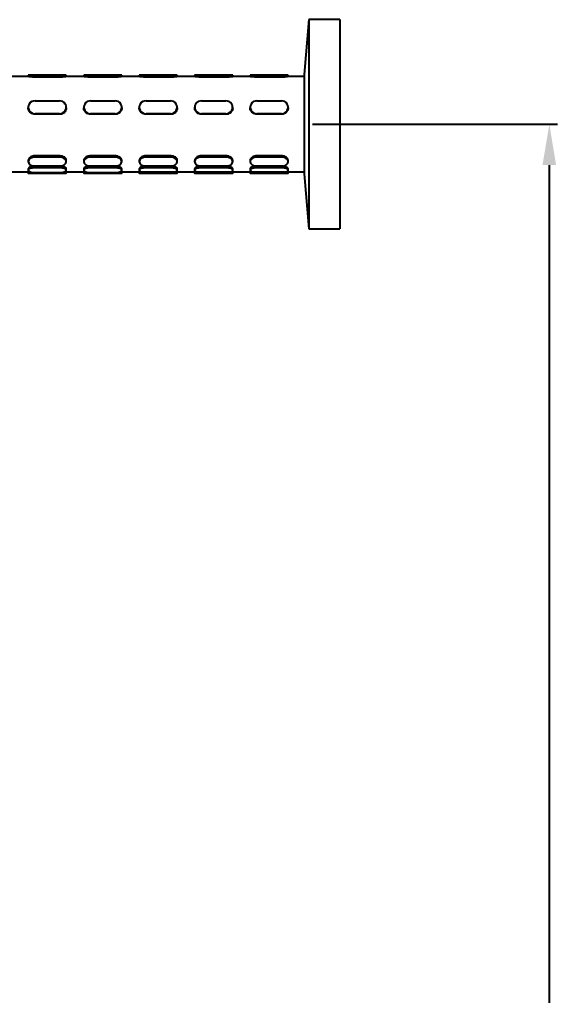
# Model space of a CAD drawing. Extents: x -1084 to 1049, y -151 to 450.
# Drawn here: x -838.7 to -772.8, y -12.1 to 107.5 of the extents above; entities that cross this region are included whole.
import ezdxf

# ---------------------------------------------------------------- set-up
doc = ezdxf.new("R2010")
doc.units = 0
doc.header["$LTSCALE"] = 23.1
doc.header["$MEASUREMENT"] = 0
doc.layers.get('0').update_dxf_attribs({"linetype": 'CONTINUOUS'})
doc.layers.get('Defpoints').update_dxf_attribs({"linetype": 'CONTINUOUS'})
doc.dimstyles.get("Standard").update_dxf_attribs({"dimtxt": 2.5, "dimasz": 0.18, "dimexe": 0.18, "dimexo": 0.0625, "dimgap": 0.09, "dimtad": 0, "dimtih": 1, "dimtoh": 1, "dimdec": 4, "dimzin": 0, "dimdsep": 46, "dimtxsty": 'Standard', "dimcen": 0.09, "dimadec": 0, "dimazin": 0, "dimtp": 0.001, "dimtm": 0.001, "dimtfac": 0.6, "dimtdec": 4, "dimtofl": 0, "dimtmove": 0, "dimatfit": 0, "dimfxl": 0, "dimtolj": 1, "dimtzin": 0, "dimarcsym": 0})

# ---------------------------------------------------------------- blocks, each defined once
blk = doc.blocks.new('*D38')
at = {"color": 0, "lineweight": -2}
for p, q in [((-802.78, 94.68), (-772.76, 94.68)), ((-773.76, -133.62), (-773.76, 89.68)), ((-805.59, -138.62), (-772.76, -138.62))]:
    blk.add_line(p, q, dxfattribs=at)
at = {"color": 0}
for points in [[(-772.93, 89.68), (-774.6, 89.68), (-773.76, 94.68)], [(-774.6, -133.62), (-772.93, -133.62), (-773.76, -138.62)]]:
    blk.add_solid(points, dxfattribs=at)
at = {"layer": 'Defpoints', "color": 0}
for p in [(-803.78, 94.68), (-773.76, 94.68), (-806.59, -138.62)]:
    blk.add_point(p, dxfattribs=at)
at = {"color": 0, "insert": (-776.35, -21.97), "char_height": 5, "attachment_point": 5, "rotation": 90}
blk.add_mtext('\\A1;700', dxfattribs=at)

msp = doc.modelspace()

# ---------------------------------------------------------------- linework, layer by layer
at = {"color": 7, "linetype": 'Continuous', "lineweight": 25}
for p, q in [((-803.24197, 107.51526), (-803.7802, 100.76594)), ((-799.4473, 107.51526), (-803.24197, 107.51526)), ((-803.24197, 107.51526), (-803.24197, 81.85116)), ((-799.4473, 107.51526), (-799.4473, 81.85116)), ((-837.59413, 100.51596), (-839.7481, 100.51596)), ((-837.60599, 100.68256), (-837.60599, 100.51444)), ((-833.77304, 100.68613), (-836.77274, 100.68613)), ((-833.77304, 100.45966), (-836.77274, 100.45966)), ((-830.79481, 100.51596), (-832.94878, 100.51596)), ((-832.93979, 100.51444), (-832.93979, 100.68256)), ((-830.80667, 100.68256), (-830.80667, 100.51444)), ((-826.97372, 100.68613), (-829.97342, 100.68613)), ((-826.97372, 100.45966), (-829.97342, 100.45966)), ((-803.7802, 100.51596), (-826.14946, 100.51596)), ((-826.14047, 100.51444), (-826.14047, 100.68256)), ((-824.00735, 100.68256), (-824.00735, 100.51444)), ((-820.1744, 100.68613), (-823.1741, 100.68613)), ((-820.1744, 100.45966), (-823.1741, 100.45966)), ((-819.34115, 100.51444), (-819.34115, 100.68256)), ((-817.21989, 100.68266), (-817.21989, 100.51454)), ((-813.38694, 100.68623), (-816.38664, 100.68623)), ((-813.38694, 100.45976), (-816.38664, 100.45976)), ((-812.55369, 100.51454), (-812.55369, 100.68266)), ((-810.42057, 100.68266), (-810.42057, 100.51454)), ((-806.58762, 100.68623), (-809.58732, 100.68623)), ((-806.58762, 100.45976), (-809.58732, 100.45976)), ((-805.75437, 100.51454), (-805.75437, 100.68266)), ((-803.7802, 100.76594), (-803.7802, 88.60049)), ((-836.77274, 97.54104), (-833.77304, 97.54104)), ((-829.97342, 97.54104), (-826.97372, 97.54104)), ((-823.1741, 97.54104), (-820.1744, 97.54104)), ((-816.38664, 97.54114), (-813.38694, 97.54114)), ((-809.58732, 97.54114), (-806.58762, 97.54114)), ((-837.60599, 96.75927), (-837.60599, 96.7011)), ((-833.77304, 95.9775), (-836.77274, 95.9775)), ((-833.77304, 95.89913), (-836.77274, 95.89913)), ((-832.93979, 96.7011), (-832.93979, 96.75927)), ((-830.80667, 96.75927), (-830.80667, 96.7011)), ((-826.97372, 95.9775), (-829.97342, 95.9775)), ((-826.97372, 95.89913), (-829.97342, 95.89913)), ((-826.14047, 96.7011), (-826.14047, 96.75927)), ((-824.00735, 96.75927), (-824.00735, 96.7011)), ((-820.1744, 95.9775), (-823.1741, 95.9775)), ((-820.1744, 95.89913), (-823.1741, 95.89913)), ((-819.34115, 96.7011), (-819.34115, 96.75927)), ((-817.21989, 96.75937), (-817.21989, 96.7012)), ((-813.38694, 95.9776), (-816.38664, 95.9776)), ((-813.38694, 95.89923), (-816.38664, 95.89923)), ((-812.55369, 96.7012), (-812.55369, 96.75937)), ((-810.42057, 96.75937), (-810.42057, 96.7012)), ((-806.58762, 95.9776), (-809.58732, 95.9776)), ((-806.58762, 95.89923), (-809.58732, 95.89923)), ((-805.75437, 96.7012), (-805.75437, 96.75937)), ((-837.60599, 90.2323), (-837.60599, 90.10398)), ((-833.77304, 90.81518), (-836.77274, 90.81518)), ((-833.77304, 90.64231), (-836.77274, 90.64231)), ((-832.93979, 90.10398), (-832.93979, 90.2323)), ((-830.80667, 90.2323), (-830.80667, 90.10398)), ((-826.97372, 90.81518), (-829.97342, 90.81518)), ((-826.97372, 90.64231), (-829.97342, 90.64231)), ((-826.14047, 90.10398), (-826.14047, 90.2323)), ((-824.00735, 90.2323), (-824.00735, 90.10398)), ((-820.1744, 90.81518), (-823.1741, 90.81518)), ((-820.1744, 90.64231), (-823.1741, 90.64231)), ((-819.34115, 90.10398), (-819.34115, 90.2323)), ((-817.21989, 90.2324), (-817.21989, 90.10408)), ((-813.38694, 90.81527), (-816.38664, 90.81527)), ((-813.38694, 90.64241), (-816.38664, 90.64241)), ((-812.55369, 90.10408), (-812.55369, 90.2324)), ((-810.42057, 90.2324), (-810.42057, 90.10408)), ((-806.58762, 90.81527), (-809.58732, 90.81527)), ((-806.58762, 90.64241), (-809.58732, 90.64241)), ((-805.75437, 90.10408), (-805.75437, 90.2324)), ((-839.75097, 88.85046), (-837.59699, 88.85046)), ((-837.60599, 89.2122), (-837.60599, 89.05447)), ((-837.60599, 88.85199), (-837.60599, 88.68387)), ((-836.77274, 89.56564), (-833.77304, 89.56564)), ((-833.77304, 89.55529), (-836.77274, 89.55529)), ((-833.77304, 89.34281), (-836.77274, 89.34281)), ((-836.77274, 88.76613), (-833.77304, 88.76613)), ((-833.77304, 88.68744), (-836.77274, 88.68744)), ((-836.77274, 88.6803), (-833.77304, 88.6803)), ((-832.95165, 88.85046), (-830.79767, 88.85046)), ((-832.93979, 89.05447), (-832.93979, 89.2122)), ((-832.93979, 88.68387), (-832.93979, 88.85199)), ((-830.80667, 89.2122), (-830.80667, 89.05447)), ((-830.80667, 88.85199), (-830.80667, 88.68387)), ((-829.97342, 89.56564), (-826.97372, 89.56564)), ((-826.97372, 89.55529), (-829.97342, 89.55529)), ((-826.97372, 89.34281), (-829.97342, 89.34281)), ((-829.97342, 88.76613), (-826.97372, 88.76613)), ((-826.97372, 88.68744), (-829.97342, 88.68744)), ((-829.97342, 88.6803), (-826.97372, 88.6803)), ((-826.15233, 88.85046), (-803.7802, 88.85046)), ((-826.14047, 89.05447), (-826.14047, 89.2122)), ((-826.14047, 88.68387), (-826.14047, 88.85199)), ((-824.00735, 89.2122), (-824.00735, 89.05447)), ((-824.00735, 88.85199), (-824.00735, 88.68387)), ((-823.1741, 89.56564), (-820.1744, 89.56564)), ((-820.1744, 89.55529), (-823.1741, 89.55529)), ((-820.1744, 89.34281), (-823.1741, 89.34281)), ((-823.1741, 88.76613), (-820.1744, 88.76613)), ((-820.1744, 88.68744), (-823.1741, 88.68744)), ((-823.1741, 88.6803), (-820.1744, 88.6803)), ((-819.34115, 89.05447), (-819.34115, 89.2122)), ((-819.34115, 88.68387), (-819.34115, 88.85199)), ((-817.21989, 89.2123), (-817.21989, 89.05457)), ((-817.21989, 88.85209), (-817.21989, 88.68397)), ((-816.38664, 89.56574), (-813.38694, 89.56574)), ((-813.38694, 89.55539), (-816.38664, 89.55539)), ((-813.38694, 89.34291), (-816.38664, 89.34291)), ((-816.38664, 88.76623), (-813.38694, 88.76623)), ((-813.38694, 88.68754), (-816.38664, 88.68754)), ((-816.38664, 88.6804), (-813.38694, 88.6804)), ((-812.55369, 89.05457), (-812.55369, 89.2123)), ((-812.55369, 88.68397), (-812.55369, 88.85209)), ((-810.42057, 89.2123), (-810.42057, 89.05457)), ((-810.42057, 88.85209), (-810.42057, 88.68397)), ((-809.58732, 89.56574), (-806.58762, 89.56574)), ((-806.58762, 89.55539), (-809.58732, 89.55539)), ((-806.58762, 89.34291), (-809.58732, 89.34291)), ((-809.58732, 88.76623), (-806.58762, 88.76623)), ((-806.58762, 88.68754), (-809.58732, 88.68754)), ((-809.58732, 88.6804), (-806.58762, 88.6804)), ((-805.75437, 89.05457), (-805.75437, 89.2123)), ((-805.75437, 88.68397), (-805.75437, 88.85209)), ((-803.7802, 88.60049), (-803.24197, 81.85116)), ((-803.24197, 81.85116), (-799.4473, 81.85116))]:
    msp.add_line(p, q, dxfattribs=at)
at = {"color": 7, "linetype": 'Continuous', "lineweight": 25, "flags": 128}
for points in [[(-836.77274, 90.64231), (-837.09161, 90.60133), (-837.36193, 90.48464), (-837.54256, 90.30999), (-837.60599, 90.10398), (-837.54256, 89.89797), (-837.36193, 89.72332), (-837.09161, 89.60662), (-836.77274, 89.56564)], [(-833.77304, 89.56564), (-833.45416, 89.60662), (-833.18384, 89.72332), (-833.00321, 89.89797), (-832.93979, 90.10398), (-833.00321, 90.30999), (-833.18384, 90.48464), (-833.45416, 90.60133), (-833.77304, 90.64231)], [(-829.97342, 90.64231), (-830.29229, 90.60133), (-830.56261, 90.48464), (-830.74324, 90.30999), (-830.80667, 90.10398), (-830.74324, 89.89797), (-830.56261, 89.72332), (-830.29229, 89.60662), (-829.97342, 89.56564)], [(-826.97372, 89.56564), (-826.65484, 89.60662), (-826.38452, 89.72332), (-826.20389, 89.89797), (-826.14047, 90.10398), (-826.20389, 90.30999), (-826.38452, 90.48464), (-826.65484, 90.60133), (-826.97372, 90.64231)], [(-823.1741, 90.64231), (-823.49297, 90.60133), (-823.76329, 90.48464), (-823.94392, 90.30999), (-824.00735, 90.10398), (-823.94392, 89.89797), (-823.76329, 89.72332), (-823.49297, 89.60662), (-823.1741, 89.56564)], [(-820.1744, 89.56564), (-819.85552, 89.60662), (-819.5852, 89.72332), (-819.40457, 89.89797), (-819.34115, 90.10398), (-819.40457, 90.30999), (-819.5852, 90.48464), (-819.85552, 90.60133), (-820.1744, 90.64231)], [(-816.38664, 90.64241), (-816.70551, 90.60143), (-816.97583, 90.48474), (-817.15646, 90.31009), (-817.21989, 90.10408), (-817.15646, 89.89807), (-816.97583, 89.72342), (-816.70551, 89.60672), (-816.38664, 89.56574)], [(-813.38694, 89.56574), (-813.06806, 89.60672), (-812.79774, 89.72342), (-812.61711, 89.89807), (-812.55369, 90.10408), (-812.61711, 90.31009), (-812.79774, 90.48474), (-813.06806, 90.60143), (-813.38694, 90.64241)], [(-809.58732, 90.64241), (-809.90619, 90.60143), (-810.17651, 90.48474), (-810.35714, 90.31009), (-810.42057, 90.10408), (-810.35714, 89.89807), (-810.17651, 89.72342), (-809.90619, 89.60672), (-809.58732, 89.56574)], [(-806.58762, 89.56574), (-806.26874, 89.60672), (-805.99842, 89.72342), (-805.81779, 89.89807), (-805.75437, 90.10408), (-805.81779, 90.31009), (-805.99842, 90.48474), (-806.26874, 90.60143), (-806.58762, 90.64241)], [(-836.77274, 89.34281), (-837.09161, 89.32086), (-837.36193, 89.25836), (-837.54256, 89.16481), (-837.60599, 89.05447), (-837.54256, 88.94413), (-837.36193, 88.85058), (-837.09161, 88.78808), (-836.77274, 88.76613)], [(-836.77274, 88.68744), (-837.09161, 88.68717), (-837.36193, 88.68639), (-837.54256, 88.68524), (-837.60599, 88.68387), (-837.54256, 88.6825), (-837.36193, 88.68134), (-837.09161, 88.68057), (-836.77274, 88.6803)], [(-833.77304, 88.76613), (-833.45416, 88.78808), (-833.18384, 88.85058), (-833.00321, 88.94413), (-832.93979, 89.05447), (-833.00321, 89.16481), (-833.18384, 89.25836), (-833.45416, 89.32086), (-833.77304, 89.34281)], [(-833.77304, 88.6803), (-833.45416, 88.68057), (-833.18384, 88.68134), (-833.00321, 88.6825), (-832.93979, 88.68387), (-833.00321, 88.68524), (-833.18384, 88.68639), (-833.45416, 88.68717), (-833.77304, 88.68744)], [(-829.97342, 89.34281), (-830.29229, 89.32086), (-830.56261, 89.25836), (-830.74324, 89.16481), (-830.80667, 89.05447), (-830.74324, 88.94413), (-830.56261, 88.85058), (-830.29229, 88.78808), (-829.97342, 88.76613)], [(-829.97342, 88.68744), (-830.29229, 88.68717), (-830.56261, 88.68639), (-830.74324, 88.68524), (-830.80667, 88.68387), (-830.74324, 88.6825), (-830.56261, 88.68134), (-830.29229, 88.68057), (-829.97342, 88.6803)], [(-826.97372, 88.76613), (-826.65484, 88.78808), (-826.38452, 88.85058), (-826.20389, 88.94413), (-826.14047, 89.05447), (-826.20389, 89.16481), (-826.38452, 89.25836), (-826.65484, 89.32086), (-826.97372, 89.34281)], [(-826.97372, 88.6803), (-826.65484, 88.68057), (-826.38452, 88.68134), (-826.20389, 88.6825), (-826.14047, 88.68387), (-826.20389, 88.68524), (-826.38452, 88.68639), (-826.65484, 88.68717), (-826.97372, 88.68744)], [(-823.1741, 89.34281), (-823.49297, 89.32086), (-823.76329, 89.25836), (-823.94392, 89.16481), (-824.00735, 89.05447), (-823.94392, 88.94413), (-823.76329, 88.85058), (-823.49297, 88.78808), (-823.1741, 88.76613)], [(-823.1741, 88.68744), (-823.49297, 88.68717), (-823.76329, 88.68639), (-823.94392, 88.68524), (-824.00735, 88.68387), (-823.94392, 88.6825), (-823.76329, 88.68134), (-823.49297, 88.68057), (-823.1741, 88.6803)], [(-820.1744, 88.76613), (-819.85552, 88.78808), (-819.5852, 88.85058), (-819.40457, 88.94413), (-819.34115, 89.05447), (-819.40457, 89.16481), (-819.5852, 89.25836), (-819.85552, 89.32086), (-820.1744, 89.34281)], [(-820.1744, 88.6803), (-819.85552, 88.68057), (-819.5852, 88.68134), (-819.40457, 88.6825), (-819.34115, 88.68387), (-819.40457, 88.68524), (-819.5852, 88.68639), (-819.85552, 88.68717), (-820.1744, 88.68744)], [(-816.38664, 89.34291), (-816.70551, 89.32096), (-816.97583, 89.25846), (-817.15646, 89.16491), (-817.21989, 89.05457), (-817.15646, 88.94422), (-816.97583, 88.85068), (-816.70551, 88.78817), (-816.38664, 88.76623)], [(-816.38664, 88.68754), (-816.70551, 88.68727), (-816.97583, 88.68649), (-817.15646, 88.68534), (-817.21989, 88.68397), (-817.15646, 88.6826), (-816.97583, 88.68144), (-816.70551, 88.68067), (-816.38664, 88.6804)], [(-813.38694, 88.76623), (-813.06806, 88.78817), (-812.79774, 88.85068), (-812.61711, 88.94422), (-812.55369, 89.05457), (-812.61711, 89.16491), (-812.79774, 89.25846), (-813.06806, 89.32096), (-813.38694, 89.34291)], [(-813.38694, 88.6804), (-813.06806, 88.68067), (-812.79774, 88.68144), (-812.61711, 88.6826), (-812.55369, 88.68397), (-812.61711, 88.68534), (-812.79774, 88.68649), (-813.06806, 88.68727), (-813.38694, 88.68754)], [(-809.58732, 89.34291), (-809.90619, 89.32096), (-810.17651, 89.25846), (-810.35714, 89.16491), (-810.42057, 89.05457), (-810.35714, 88.94422), (-810.17651, 88.85068), (-809.90619, 88.78817), (-809.58732, 88.76623)], [(-809.58732, 88.68754), (-809.90619, 88.68727), (-810.17651, 88.68649), (-810.35714, 88.68534), (-810.42057, 88.68397), (-810.35714, 88.6826), (-810.17651, 88.68144), (-809.90619, 88.68067), (-809.58732, 88.6804)], [(-806.58762, 88.76623), (-806.26874, 88.78817), (-805.99842, 88.85068), (-805.81779, 88.94422), (-805.75437, 89.05457), (-805.81779, 89.16491), (-805.99842, 89.25846), (-806.26874, 89.32096), (-806.58762, 89.34291)], [(-806.58762, 88.6804), (-806.26874, 88.68067), (-805.99842, 88.68144), (-805.81779, 88.6826), (-805.75437, 88.68397), (-805.81779, 88.68534), (-805.99842, 88.68649), (-806.26874, 88.68727), (-806.58762, 88.68754)]]:
    msp.add_lwpolyline(points, dxfattribs=at)
at = {"color": 7, "linetype": 'Continuous', "lineweight": 25}
for centre, radius, start, end in [((-836.98104, 52.08012), 48.60645, 89.7544514, 90.7366818), ((-833.56473, 52.08012), 48.60645, 89.2633182, 90.2455486), ((-830.18172, 52.08012), 48.60645, 89.7544514, 90.7366818), ((-826.76541, 52.08012), 48.60645, 89.2633182, 90.2455486), ((-823.3824, 52.08012), 48.60645, 89.7544514, 90.7366818), ((-819.96609, 52.08012), 48.60645, 89.2633182, 90.2455486), ((-816.59494, 52.08022), 48.60645, 89.7544514, 90.7366818), ((-813.17863, 52.08022), 48.60645, 89.2633182, 90.2455486), ((-809.79562, 52.08022), 48.60645, 89.7544514, 90.7366818), ((-806.37931, 52.08022), 48.60645, 89.2633182, 90.2455486), ((-836.81288, 96.75927), 0.7828, 87.0601458, 272.9398542), ((-833.73289, 96.75927), 0.7828, 267.0601458, 92.9398542), ((-830.01356, 96.75927), 0.7828, 87.0601458, 272.9398542), ((-826.93357, 96.75927), 0.7828, 267.0601458, 92.9398542), ((-823.21424, 96.75927), 0.7828, 87.0601458, 272.9398542), ((-820.13425, 96.75927), 0.7828, 267.0601458, 92.9398542), ((-816.42678, 96.75937), 0.7828, 87.0601458, 272.9398542), ((-813.34679, 96.75937), 0.7828, 267.0601458, 92.9398542), ((-809.62746, 96.75937), 0.7828, 87.0601458, 272.9398542), ((-806.54747, 96.75937), 0.7828, 267.0601458, 92.9398542)]:
    msp.add_arc(centre, radius, start, end, dxfattribs=at)
for points, knots in [([(-836.77274, 100.45966), (-836.86584, 100.46096), (-837.05202, 100.46358), (-837.30123, 100.48187), (-837.48789, 100.50144), (-837.59322, 100.51506), (-837.59388, 100.51453), (-837.59413, 100.51434)], [0, 0, 0, 0, 0.2175210083, 0.4349879786, 0.6538548004, 0.8736553821, 1, 1, 1, 1]), ([(-832.94878, 100.51474), (-832.94684, 100.51511), (-832.93692, 100.51701), (-833.01174, 100.50721), (-833.16857, 100.48912), (-833.40115, 100.46947), (-833.61547, 100.46044), (-833.74106, 100.45982), (-833.77304, 100.45966)], [0, 0, 0, 0, 0.05273948, 0.269251456, 0.486528889, 0.705738652, 0.925071333, 1, 1, 1, 1]), ([(-829.97342, 100.45966), (-830.06652, 100.46096), (-830.2527, 100.46358), (-830.50191, 100.48187), (-830.68857, 100.50144), (-830.7939, 100.51506), (-830.79456, 100.51453), (-830.79481, 100.51434)], [0, 0, 0, 0, 0.2175210083, 0.4349879786, 0.6538548004, 0.8736553821, 1, 1, 1, 1]), ([(-826.14946, 100.51474), (-826.14752, 100.51511), (-826.1376, 100.51701), (-826.21242, 100.50721), (-826.36925, 100.48912), (-826.60183, 100.46947), (-826.81615, 100.46044), (-826.94174, 100.45982), (-826.97372, 100.45966)], [0, 0, 0, 0, 0.05273948, 0.269251456, 0.486528889, 0.705738652, 0.925071333, 1, 1, 1, 1]), ([(-823.1741, 100.45966), (-823.2672, 100.46096), (-823.45338, 100.46358), (-823.70259, 100.48187), (-823.88925, 100.50144), (-823.99458, 100.51506), (-823.99524, 100.51453), (-823.99549, 100.51434)], [0, 0, 0, 0, 0.2175210083, 0.4349879786, 0.6538548004, 0.8736553821, 1, 1, 1, 1]), ([(-819.35014, 100.51474), (-819.3482, 100.51511), (-819.33828, 100.51701), (-819.4131, 100.50721), (-819.56993, 100.48912), (-819.80251, 100.46947), (-820.01683, 100.46044), (-820.14242, 100.45982), (-820.1744, 100.45966)], [0, 0, 0, 0, 0.05273948, 0.269251456, 0.486528889, 0.705738652, 0.925071333, 1, 1, 1, 1]), ([(-816.38664, 100.45976), (-816.47974, 100.46106), (-816.66592, 100.46368), (-816.91513, 100.48197), (-817.10179, 100.50154), (-817.20712, 100.51516), (-817.20778, 100.51463), (-817.20803, 100.51444)], [0, 0, 0, 0, 0.2175210083, 0.4349879786, 0.6538548004, 0.8736553821, 1, 1, 1, 1]), ([(-812.56268, 100.51484), (-812.56074, 100.51521), (-812.55082, 100.51711), (-812.62564, 100.50731), (-812.78247, 100.48922), (-813.01505, 100.46957), (-813.22937, 100.46054), (-813.35496, 100.45992), (-813.38694, 100.45976)], [0, 0, 0, 0, 0.05273948, 0.269251456, 0.486528889, 0.705738652, 0.925071333, 1, 1, 1, 1]), ([(-809.58732, 100.45976), (-809.68042, 100.46106), (-809.8666, 100.46368), (-810.11581, 100.48197), (-810.30247, 100.50154), (-810.4078, 100.51516), (-810.40846, 100.51463), (-810.40871, 100.51444)], [0, 0, 0, 0, 0.2175210083, 0.4349879786, 0.6538548004, 0.8736553821, 1, 1, 1, 1]), ([(-805.76336, 100.51484), (-805.76142, 100.51521), (-805.7515, 100.51711), (-805.82632, 100.50731), (-805.98315, 100.48922), (-806.21573, 100.46957), (-806.43005, 100.46054), (-806.55564, 100.45992), (-806.58762, 100.45976)], [0, 0, 0, 0, 0.05273948, 0.269251456, 0.486528889, 0.705738652, 0.925071333, 1, 1, 1, 1]), ([(-836.77274, 95.89913), (-836.86585, 95.90815), (-837.05205, 95.92619), (-837.30112, 96.06594), (-837.4883, 96.27), (-837.59564, 96.49515), (-837.5956, 96.64268), (-837.59559, 96.70165)], [0, 0, 0, 0, 0.213248427, 0.426443878, 0.641011684, 0.856494909, 1, 1, 1, 1]), ([(-832.95018, 96.70054), (-832.9473, 96.67192), (-832.93574, 96.55706), (-833.01109, 96.35475), (-833.16875, 96.13071), (-833.4011, 95.96872), (-833.61548, 95.90465), (-833.74106, 95.90025), (-833.77304, 95.89913)], [0, 0, 0, 0, 0.070496322, 0.282949679, 0.496154145, 0.711254718, 0.926475906, 1, 1, 1, 1]), ([(-829.97342, 95.89913), (-830.06653, 95.90815), (-830.25273, 95.92619), (-830.5018, 96.06594), (-830.68898, 96.27), (-830.79632, 96.49515), (-830.79628, 96.64268), (-830.79627, 96.70165)], [0, 0, 0, 0, 0.213248427, 0.426443878, 0.641011684, 0.856494909, 1, 1, 1, 1]), ([(-826.15086, 96.70054), (-826.14798, 96.67192), (-826.13642, 96.55706), (-826.21177, 96.35475), (-826.36943, 96.13071), (-826.60178, 95.96872), (-826.81616, 95.90465), (-826.94174, 95.90025), (-826.97372, 95.89913)], [0, 0, 0, 0, 0.070496322, 0.282949679, 0.496154145, 0.711254718, 0.926475906, 1, 1, 1, 1]), ([(-823.1741, 95.89913), (-823.26721, 95.90815), (-823.45341, 95.92619), (-823.70248, 96.06594), (-823.88966, 96.27), (-823.997, 96.49515), (-823.99696, 96.64268), (-823.99695, 96.70165)], [0, 0, 0, 0, 0.213248427, 0.426443878, 0.641011684, 0.856494909, 1, 1, 1, 1]), ([(-819.35154, 96.70054), (-819.34866, 96.67192), (-819.3371, 96.55706), (-819.41245, 96.35475), (-819.57011, 96.13071), (-819.80246, 95.96872), (-820.01684, 95.90465), (-820.14242, 95.90025), (-820.1744, 95.89913)], [0, 0, 0, 0, 0.070496322, 0.282949679, 0.496154145, 0.711254718, 0.926475906, 1, 1, 1, 1]), ([(-816.38664, 95.89923), (-816.47975, 95.90825), (-816.66595, 95.92629), (-816.91502, 96.06603), (-817.1022, 96.2701), (-817.20954, 96.49525), (-817.2095, 96.64278), (-817.20949, 96.70175)], [0, 0, 0, 0, 0.213248427, 0.426443878, 0.641011684, 0.856494909, 1, 1, 1, 1]), ([(-812.56408, 96.70064), (-812.5612, 96.67202), (-812.54964, 96.55716), (-812.62499, 96.35484), (-812.78265, 96.13081), (-813.015, 95.96882), (-813.22938, 95.90475), (-813.35496, 95.90035), (-813.38694, 95.89923)], [0, 0, 0, 0, 0.070496322, 0.282949679, 0.496154145, 0.711254718, 0.926475906, 1, 1, 1, 1]), ([(-809.58732, 95.89923), (-809.68043, 95.90825), (-809.86663, 95.92629), (-810.1157, 96.06603), (-810.30288, 96.2701), (-810.41022, 96.49525), (-810.41018, 96.64278), (-810.41017, 96.70175)], [0, 0, 0, 0, 0.213248427, 0.426443878, 0.641011684, 0.856494909, 1, 1, 1, 1]), ([(-805.76476, 96.70064), (-805.76188, 96.67202), (-805.75032, 96.55716), (-805.82567, 96.35484), (-805.98333, 96.13081), (-806.21568, 95.96882), (-806.43006, 95.90475), (-806.55564, 95.90035), (-806.58762, 95.89923)], [0, 0, 0, 0, 0.070496322, 0.282949679, 0.496154145, 0.711254718, 0.926475906, 1, 1, 1, 1]), ([(-836.77274, 90.81518), (-836.86585, 90.80826), (-837.05205, 90.79442), (-837.30112, 90.68828), (-837.4883, 90.53697), (-837.59564, 90.37413), (-837.5956, 90.27253), (-837.59559, 90.23192)], [0, 0, 0, 0, 0.213248427, 0.426443878, 0.641011684, 0.856494909, 1, 1, 1, 1]), ([(-832.95018, 90.23269), (-832.9473, 90.25218), (-832.93574, 90.33042), (-833.01109, 90.47537), (-833.16875, 90.63972), (-833.4011, 90.76195), (-833.61548, 90.81096), (-833.74106, 90.81432), (-833.77304, 90.81518)], [0, 0, 0, 0, 0.070496322, 0.282949678, 0.496154145, 0.711254718, 0.926475906, 1, 1, 1, 1]), ([(-829.97342, 90.81518), (-830.06653, 90.80826), (-830.25273, 90.79442), (-830.5018, 90.68828), (-830.68898, 90.53697), (-830.79632, 90.37413), (-830.79628, 90.27253), (-830.79627, 90.23192)], [0, 0, 0, 0, 0.213248427, 0.426443878, 0.641011684, 0.856494909, 1, 1, 1, 1]), ([(-826.15086, 90.23269), (-826.14798, 90.25218), (-826.13642, 90.33042), (-826.21177, 90.47537), (-826.36943, 90.63972), (-826.60178, 90.76195), (-826.81616, 90.81096), (-826.94174, 90.81432), (-826.97372, 90.81518)], [0, 0, 0, 0, 0.070496322, 0.282949678, 0.496154145, 0.711254718, 0.926475906, 1, 1, 1, 1]), ([(-823.1741, 90.81518), (-823.26721, 90.80826), (-823.45341, 90.79442), (-823.70248, 90.68828), (-823.88966, 90.53697), (-823.997, 90.37413), (-823.99696, 90.27253), (-823.99695, 90.23192)], [0, 0, 0, 0, 0.213248427, 0.426443878, 0.641011684, 0.856494909, 1, 1, 1, 1]), ([(-819.35154, 90.23269), (-819.34866, 90.25218), (-819.3371, 90.33042), (-819.41245, 90.47537), (-819.57011, 90.63972), (-819.80246, 90.76195), (-820.01684, 90.81096), (-820.14242, 90.81432), (-820.1744, 90.81518)], [0, 0, 0, 0, 0.070496322, 0.282949678, 0.496154145, 0.711254718, 0.926475906, 1, 1, 1, 1]), ([(-816.38664, 90.81527), (-816.47975, 90.80836), (-816.66595, 90.79452), (-816.91502, 90.68838), (-817.1022, 90.53707), (-817.20954, 90.37423), (-817.2095, 90.27263), (-817.20949, 90.23202)], [0, 0, 0, 0, 0.213248427, 0.426443878, 0.641011684, 0.856494909, 1, 1, 1, 1]), ([(-812.56408, 90.23279), (-812.5612, 90.25228), (-812.54964, 90.33052), (-812.62499, 90.47547), (-812.78265, 90.63982), (-813.015, 90.76205), (-813.22938, 90.81105), (-813.35496, 90.81442), (-813.38694, 90.81527)], [0, 0, 0, 0, 0.070496322, 0.282949678, 0.496154145, 0.711254718, 0.926475906, 1, 1, 1, 1]), ([(-809.58732, 90.81527), (-809.68043, 90.80836), (-809.86663, 90.79452), (-810.1157, 90.68838), (-810.30288, 90.53707), (-810.41022, 90.37423), (-810.41018, 90.27263), (-810.41017, 90.23202)], [0, 0, 0, 0, 0.213248427, 0.426443878, 0.641011684, 0.856494909, 1, 1, 1, 1]), ([(-805.76476, 90.23279), (-805.76188, 90.25228), (-805.75032, 90.33052), (-805.82567, 90.47547), (-805.98333, 90.63982), (-806.21568, 90.76205), (-806.43006, 90.81105), (-806.55564, 90.81442), (-806.58762, 90.81527)], [0, 0, 0, 0, 0.070496322, 0.282949678, 0.496154145, 0.711254718, 0.926475906, 1, 1, 1, 1]), ([(-837.4091, 88.87692), (-837.43266, 88.8744), (-837.52135, 88.8649), (-837.59614, 88.85263), (-837.59673, 88.85197), (-837.59699, 88.85169)], [0, 0, 0, 0, 0.171056526, 0.643937689, 1, 1, 1, 1]), ([(-836.77274, 89.55529), (-836.86585, 89.55087), (-837.05205, 89.54204), (-837.30112, 89.47519), (-837.4883, 89.38328), (-837.59564, 89.28818), (-837.5956, 89.23375), (-837.59559, 89.212)], [0, 0, 0, 0, 0.213248427, 0.426443878, 0.641011684, 0.856494909, 1, 1, 1, 1]), ([(-832.95018, 89.21241), (-832.9473, 89.22263), (-832.93574, 89.26368), (-833.01109, 89.34701), (-833.16875, 89.4452), (-833.4011, 89.52143), (-833.61548, 89.55261), (-833.74106, 89.55475), (-833.77304, 89.55529)], [0, 0, 0, 0, 0.070496322, 0.282949679, 0.496154145, 0.711254718, 0.926475906, 1, 1, 1, 1]), ([(-832.95165, 88.85209), (-832.94782, 88.8517), (-832.93498, 88.85041), (-832.99579, 88.86052), (-833.09251, 88.87195), (-833.13236, 88.87666)], [0, 0, 0, 0, 0.199652076, 0.670227883, 1, 1, 1, 1]), ([(-830.60978, 88.87692), (-830.63334, 88.8744), (-830.72203, 88.8649), (-830.79682, 88.85263), (-830.79741, 88.85197), (-830.79767, 88.85169)], [0, 0, 0, 0, 0.171056526, 0.643937689, 1, 1, 1, 1]), ([(-829.97342, 89.55529), (-830.06653, 89.55087), (-830.25273, 89.54204), (-830.5018, 89.47519), (-830.68898, 89.38328), (-830.79632, 89.28818), (-830.79628, 89.23375), (-830.79627, 89.212)], [0, 0, 0, 0, 0.213248427, 0.426443878, 0.641011684, 0.856494909, 1, 1, 1, 1]), ([(-826.15086, 89.21241), (-826.14798, 89.22263), (-826.13642, 89.26368), (-826.21177, 89.34701), (-826.36943, 89.4452), (-826.60178, 89.52143), (-826.81616, 89.55261), (-826.94174, 89.55475), (-826.97372, 89.55529)], [0, 0, 0, 0, 0.070496322, 0.282949679, 0.496154145, 0.711254718, 0.926475906, 1, 1, 1, 1]), ([(-826.15233, 88.85209), (-826.1485, 88.8517), (-826.13566, 88.85041), (-826.19647, 88.86052), (-826.29319, 88.87195), (-826.33304, 88.87666)], [0, 0, 0, 0, 0.199652076, 0.670227883, 1, 1, 1, 1]), ([(-823.81046, 88.87692), (-823.83402, 88.8744), (-823.92271, 88.8649), (-823.9975, 88.85263), (-823.99809, 88.85197), (-823.99835, 88.85169)], [0, 0, 0, 0, 0.171056526, 0.643937689, 1, 1, 1, 1]), ([(-823.1741, 89.55529), (-823.26721, 89.55087), (-823.45341, 89.54204), (-823.70248, 89.47519), (-823.88966, 89.38328), (-823.997, 89.28818), (-823.99696, 89.23375), (-823.99695, 89.212)], [0, 0, 0, 0, 0.213248427, 0.426443878, 0.641011684, 0.856494909, 1, 1, 1, 1]), ([(-819.35154, 89.21241), (-819.34866, 89.22263), (-819.3371, 89.26368), (-819.41245, 89.34701), (-819.57011, 89.4452), (-819.80246, 89.52143), (-820.01684, 89.55261), (-820.14242, 89.55475), (-820.1744, 89.55529)], [0, 0, 0, 0, 0.070496322, 0.282949679, 0.496154145, 0.711254718, 0.926475906, 1, 1, 1, 1]), ([(-819.35301, 88.85209), (-819.34918, 88.8517), (-819.33634, 88.85041), (-819.39715, 88.86052), (-819.49387, 88.87195), (-819.53372, 88.87666)], [0, 0, 0, 0, 0.199652076, 0.670227883, 1, 1, 1, 1]), ([(-817.023, 88.87702), (-817.04656, 88.8745), (-817.13525, 88.86499), (-817.21004, 88.85273), (-817.21063, 88.85207), (-817.21089, 88.85178)], [0, 0, 0, 0, 0.171056526, 0.643937689, 1, 1, 1, 1]), ([(-816.38664, 89.55539), (-816.47975, 89.55097), (-816.66595, 89.54214), (-816.91502, 89.47529), (-817.1022, 89.38337), (-817.20954, 89.28828), (-817.2095, 89.23385), (-817.20949, 89.2121)], [0, 0, 0, 0, 0.213248427, 0.426443878, 0.641011684, 0.856494909, 1, 1, 1, 1]), ([(-812.56408, 89.21251), (-812.5612, 89.22273), (-812.54964, 89.26377), (-812.62499, 89.3471), (-812.78265, 89.4453), (-813.015, 89.52153), (-813.22938, 89.55271), (-813.35496, 89.55485), (-813.38694, 89.55539)], [0, 0, 0, 0, 0.070496322, 0.282949679, 0.496154145, 0.711254718, 0.926475906, 1, 1, 1, 1]), ([(-812.56554, 88.85219), (-812.56172, 88.8518), (-812.54888, 88.8505), (-812.60969, 88.86062), (-812.70641, 88.87205), (-812.74626, 88.87676)], [0, 0, 0, 0, 0.199652076, 0.670227883, 1, 1, 1, 1]), ([(-810.22368, 88.87702), (-810.24724, 88.8745), (-810.33593, 88.86499), (-810.41072, 88.85273), (-810.41131, 88.85207), (-810.41157, 88.85178)], [0, 0, 0, 0, 0.171056526, 0.643937689, 1, 1, 1, 1]), ([(-809.58732, 89.55539), (-809.68043, 89.55097), (-809.86663, 89.54214), (-810.1157, 89.47529), (-810.30288, 89.38337), (-810.41022, 89.28828), (-810.41018, 89.23385), (-810.41017, 89.2121)], [0, 0, 0, 0, 0.213248427, 0.426443878, 0.641011684, 0.856494909, 1, 1, 1, 1]), ([(-805.76476, 89.21251), (-805.76188, 89.22273), (-805.75032, 89.26377), (-805.82567, 89.3471), (-805.98333, 89.4453), (-806.21568, 89.52153), (-806.43006, 89.55271), (-806.55564, 89.55485), (-806.58762, 89.55539)], [0, 0, 0, 0, 0.070496322, 0.282949679, 0.496154145, 0.711254718, 0.926475906, 1, 1, 1, 1]), ([(-805.76622, 88.85219), (-805.7624, 88.8518), (-805.74956, 88.8505), (-805.81037, 88.86062), (-805.90709, 88.87205), (-805.94694, 88.87676)], [0, 0, 0, 0, 0.199652076, 0.670227883, 1, 1, 1, 1])]:
    msp.add_open_spline(points, degree=3, knots=knots, dxfattribs=at)

# ---------------------------------------------------------------- dimensions: what is measured, and where the dimension line sits
dim = msp.add_linear_dim(base=(-773.76468, 94.68321), p1=(-806.58762, -138.62308), p2=(-803.7802, 94.68321), angle=90, text='700', dimstyle='Standard', override={"dimtxt": 5, "dimasz": 5, "dimexe": 1, "dimexo": 1, "dimgap": 0.089, "dimtad": 1, "dimtih": 0, "dimtoh": 0, "dimlfac": 1, "dimcen": 3.78, "dimtp": 0, "dimtm": 0, "dimtfac": 1, "dimatfit": 3})
dim.commit()
dim.dimension.update_dxf_attribs({"geometry": '*D38', "text_midpoint": (-776.35368, -21.96993)})

doc.saveas('drawing.dxf')
